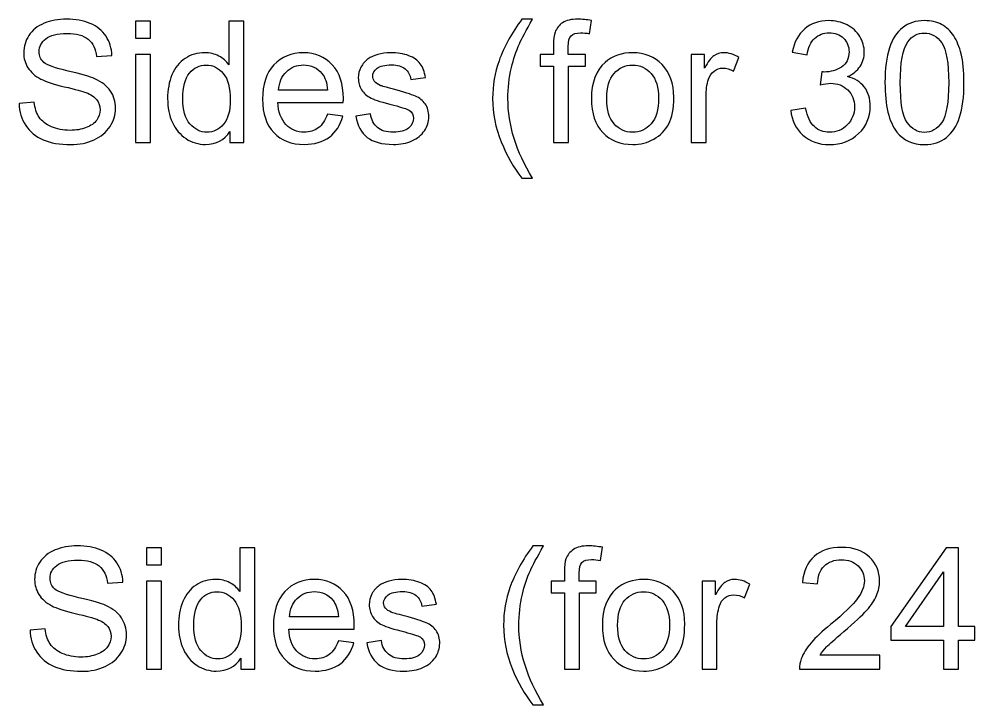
# Model space of a CAD drawing. Header units: millimetres. Extents: x 198 to 2323, y -968 to 148.
# Drawn here: x 1409.7 to 1552.9, y -298.7 to -196 of the extents above; entities that cross this region are included whole.
import ezdxf

# ---------------------------------------------------------------- set-up
doc = ezdxf.new("R2010")
doc.units = ezdxf.units.MM
doc.header["$MEASUREMENT"] = 0
doc.layers.add('Layer 1', color=7, linetype='Continuous')

msp = doc.modelspace()

# ---------------------------------------------------------------- linework, layer by layer
at = {"layer": 'Layer 1', "color": 250}
for points, knots in [([(1409.6986, -208.6676), (1409.6986, -208.6676), (1411.9592, -208.4644), (1411.9592, -208.4644), (1412.065, -209.3788), (1412.3148, -210.1281), (1412.7085, -210.7165), (1413.1022, -211.3007), (1413.7118, -211.7749), (1414.5373, -212.1389), (1415.3628, -212.4988), (1416.2941, -212.6808), (1417.3271, -212.6808), (1418.2457, -212.6808), (1419.0543, -212.5453), (1419.757, -212.2702), (1420.4597, -211.995), (1420.9804, -211.6182), (1421.3233, -211.1399), (1421.6662, -210.6615), (1421.8398, -210.1408), (1421.8398, -209.582), (1421.8398, -209.0147), (1421.6747, -208.5194), (1421.3445, -208.0919), (1421.0143, -207.6685), (1420.4682, -207.3129), (1419.7062, -207.0208), (1419.2194, -206.8346), (1418.1399, -206.5382), (1416.4677, -206.1361), (1414.7955, -205.7339), (1413.6271, -205.3571), (1412.9583, -205.0015), (1412.0904, -204.5443), (1411.447, -203.9771), (1411.0236, -203.304), (1410.5961, -202.6309), (1410.3844, -201.8731), (1410.3844, -201.0391), (1410.3844, -200.1163), (1410.6469, -199.2569), (1411.1676, -198.461), (1411.6883, -197.6609), (1412.446, -197.0556), (1413.4493, -196.6407), (1414.4484, -196.2258), (1415.5618, -196.0184), (1416.7852, -196.0184), (1418.1314, -196.0184), (1419.321, -196.2343), (1420.3497, -196.6703), (1421.3784, -197.1021), (1422.17, -197.7414), (1422.7246, -198.588), (1423.2791, -199.4305), (1423.5755, -200.3872), (1423.6178, -201.454), (1423.6178, -201.454), (1421.3064, -201.6318), (1421.3064, -201.6318), (1421.1836, -200.4846), (1420.7645, -199.6167), (1420.0491, -199.0325), (1419.3337, -198.4441), (1418.2753, -198.152), (1416.8783, -198.152), (1415.4221, -198.152), (1414.3595, -198.4187), (1413.6949, -198.9521), (1413.0302, -199.4855), (1412.6958, -200.129), (1412.6958, -200.8825), (1412.6958, -201.5344), (1412.9329, -202.0721), (1413.4028, -202.4954), (1413.8684, -202.9145), (1415.0749, -203.3505), (1417.0307, -203.7908), (1418.9865, -204.2353), (1420.3285, -204.6205), (1421.0566, -204.9507), (1422.1107, -205.4376), (1422.8939, -206.0514), (1423.3977, -206.8007), (1423.9014, -207.5458), (1424.1512, -208.4051), (1424.1512, -209.3788), (1424.1512, -210.3482), (1423.876, -211.2542), (1423.3215, -212.1093), (1422.7669, -212.9644), (1421.9753, -213.6291), (1420.9381, -214.1032), (1419.9009, -214.5773), (1418.7368, -214.8144), (1417.4371, -214.8144), (1415.7946, -214.8144), (1414.4188, -214.5731), (1413.3096, -214.0947), (1412.1963, -213.6164), (1411.3284, -212.8967), (1410.6977, -211.9315), (1410.0627, -210.9705), (1409.7325, -209.8826), (1409.6986, -208.6676)], [0, 0, 0, 0, 0.02857143, 0.02857143, 0.02857143, 0.05714286, 0.05714286, 0.05714286, 0.08571429, 0.08571429, 0.08571429, 0.11428571, 0.11428571, 0.11428571, 0.14285714, 0.14285714, 0.14285714, 0.17142857, 0.17142857, 0.17142857, 0.2, 0.2, 0.2, 0.22857143, 0.22857143, 0.22857143, 0.25714286, 0.25714286, 0.25714286, 0.28571429, 0.28571429, 0.28571429, 0.31428571, 0.31428571, 0.31428571, 0.34285714, 0.34285714, 0.34285714, 0.37142857, 0.37142857, 0.37142857, 0.4, 0.4, 0.4, 0.42857143, 0.42857143, 0.42857143, 0.45714286, 0.45714286, 0.45714286, 0.48571429, 0.48571429, 0.48571429, 0.51428571, 0.51428571, 0.51428571, 0.54285714, 0.54285714, 0.54285714, 0.57142857, 0.57142857, 0.57142857, 0.6, 0.6, 0.6, 0.62857143, 0.62857143, 0.62857143, 0.65714286, 0.65714286, 0.65714286, 0.68571429, 0.68571429, 0.68571429, 0.71428571, 0.71428571, 0.71428571, 0.74285714, 0.74285714, 0.74285714, 0.77142857, 0.77142857, 0.77142857, 0.8, 0.8, 0.8, 0.82857143, 0.82857143, 0.82857143, 0.85714286, 0.85714286, 0.85714286, 0.88571429, 0.88571429, 0.88571429, 0.91428571, 0.91428571, 0.91428571, 0.94285714, 0.94285714, 0.94285714, 0.97142857, 0.97142857, 0.97142857, 1, 1, 1, 1]), ([(1485.0688, -219.8436), (1483.8411, -218.29), (1482.7997, -216.4739), (1481.9488, -214.3911), (1481.0979, -212.3083), (1480.6746, -210.1493), (1480.6746, -207.9183), (1480.6746, -205.9498), (1480.9921, -204.066), (1481.6271, -202.2668), (1482.3722, -200.1755), (1483.5194, -198.0927), (1485.0688, -196.0184), (1485.0688, -196.0184), (1486.669, -196.0184), (1486.669, -196.0184), (1485.6699, -197.7371), (1485.0053, -198.9648), (1484.6836, -199.7014), (1484.1798, -200.8402), (1483.7819, -202.0297), (1483.494, -203.2701), (1483.1384, -204.8153), (1482.9606, -206.3689), (1482.9606, -207.931), (1482.9606, -211.9061), (1484.1967, -215.877), (1486.669, -219.8436), (1486.669, -219.8436), (1485.0688, -219.8436), (1485.0688, -219.8436)], [0, 0, 0, 0, 0.1, 0.1, 0.1, 0.2, 0.2, 0.2, 0.3, 0.3, 0.3, 0.4, 0.4, 0.4, 0.5, 0.5, 0.5, 0.6, 0.6, 0.6, 0.7, 0.7, 0.7, 0.8, 0.8, 0.8, 0.9, 0.9, 0.9, 1, 1, 1, 1]), ([(1489.7932, -214.5096), (1489.7932, -214.5096), (1489.7932, -203.0542), (1489.7932, -203.0542), (1489.7932, -203.0542), (1487.812, -203.0542), (1487.812, -203.0542), (1487.812, -203.0542), (1487.812, -201.327), (1487.812, -201.327), (1487.812, -201.327), (1489.7932, -201.327), (1489.7932, -201.327), (1489.7932, -201.327), (1489.7932, -199.93), (1489.7932, -199.93), (1489.7932, -199.0452), (1489.8694, -198.3891), (1490.026, -197.9615), (1490.2419, -197.3858), (1490.6145, -196.9159), (1491.1563, -196.556), (1491.694, -196.1962), (1492.4517, -196.0184), (1493.4254, -196.0184), (1494.0562, -196.0184), (1494.7504, -196.0946), (1495.5124, -196.2428), (1495.5124, -196.2428), (1495.178, -198.1986), (1495.178, -198.1986), (1494.7123, -198.1181), (1494.2763, -198.0758), (1493.8614, -198.0758), (1493.1841, -198.0758), (1492.7057, -198.2197), (1492.4221, -198.5076), (1492.1427, -198.7955), (1492.003, -199.3331), (1492.003, -200.1205), (1492.003, -200.1205), (1492.003, -201.327), (1492.003, -201.327), (1492.003, -201.327), (1494.5684, -201.327), (1494.5684, -201.327), (1494.5684, -201.327), (1494.5684, -203.0542), (1494.5684, -203.0542), (1494.5684, -203.0542), (1492.0284, -203.0542), (1492.0284, -203.0542), (1492.0284, -203.0542), (1492.0284, -214.5096), (1492.0284, -214.5096), (1492.0284, -214.5096), (1489.7932, -214.5096), (1489.7932, -214.5096)], [0, 0, 0, 0, 0.05263158, 0.05263158, 0.05263158, 0.10526316, 0.10526316, 0.10526316, 0.15789474, 0.15789474, 0.15789474, 0.21052632, 0.21052632, 0.21052632, 0.26315789, 0.26315789, 0.26315789, 0.31578947, 0.31578947, 0.31578947, 0.36842105, 0.36842105, 0.36842105, 0.42105263, 0.42105263, 0.42105263, 0.47368421, 0.47368421, 0.47368421, 0.52631579, 0.52631579, 0.52631579, 0.57894737, 0.57894737, 0.57894737, 0.63157895, 0.63157895, 0.63157895, 0.68421053, 0.68421053, 0.68421053, 0.73684211, 0.73684211, 0.73684211, 0.78947368, 0.78947368, 0.78947368, 0.84210526, 0.84210526, 0.84210526, 0.89473684, 0.89473684, 0.89473684, 0.94736842, 0.94736842, 0.94736842, 1, 1, 1, 1]), ([(1525.349, -209.6836), (1525.349, -209.6836), (1527.5842, -209.3788), (1527.5842, -209.3788), (1527.8424, -210.6488), (1528.2742, -211.5632), (1528.8881, -212.122), (1529.5019, -212.6808), (1530.2554, -212.9602), (1531.1487, -212.9602), (1532.207, -212.9602), (1533.1002, -212.5961), (1533.8199, -211.868), (1534.5396, -211.1399), (1534.8994, -210.2382), (1534.8994, -209.1629), (1534.8994, -208.1384), (1534.565, -207.2918), (1533.8919, -206.6229), (1533.223, -205.9583), (1532.3721, -205.6238), (1531.3349, -205.6238), (1530.9116, -205.6238), (1530.3867, -205.7085), (1529.7559, -205.8736), (1529.7559, -205.8736), (1530.0057, -203.9178), (1530.0057, -203.9178), (1530.1538, -203.9347), (1530.2766, -203.9432), (1530.3655, -203.9432), (1531.3222, -203.9432), (1532.1774, -203.6934), (1532.9436, -203.1981), (1533.7056, -202.7028), (1534.0866, -201.9408), (1534.0866, -200.9121), (1534.0866, -200.0951), (1533.8072, -199.4178), (1533.2526, -198.8801), (1532.6981, -198.3425), (1531.9826, -198.0758), (1531.1063, -198.0758), (1530.2343, -198.0758), (1529.5104, -198.351), (1528.9304, -198.9013), (1528.3504, -199.4516), (1527.9779, -200.2771), (1527.8128, -201.3778), (1527.8128, -201.3778), (1525.5776, -200.9714), (1525.5776, -200.9714), (1525.8528, -199.4728), (1526.4708, -198.3086), (1527.4403, -197.4831), (1528.4055, -196.6576), (1529.612, -196.247), (1531.0513, -196.247), (1532.0419, -196.247), (1532.9563, -196.4587), (1533.7903, -196.8862), (1534.6285, -197.3096), (1535.2677, -197.8895), (1535.708, -198.6219), (1536.1525, -199.3585), (1536.3726, -200.1374), (1536.3726, -200.9629), (1536.3726, -201.7461), (1536.1609, -202.4573), (1535.7418, -203.1008), (1535.3185, -203.7442), (1534.692, -204.2565), (1533.8665, -204.6375), (1534.9417, -204.883), (1535.7757, -205.3995), (1536.3726, -206.1826), (1536.9653, -206.9616), (1537.2616, -207.9437), (1537.2616, -209.1163), (1537.2616, -210.7038), (1536.6816, -212.0543), (1535.5259, -213.1592), (1534.366, -214.2641), (1532.9013, -214.8144), (1531.1317, -214.8144), (1529.5358, -214.8144), (1528.2107, -214.336), (1527.1566, -213.3835), (1526.0983, -212.431), (1525.4972, -211.1991), (1525.349, -209.6836)], [0, 0, 0, 0, 0.03333333, 0.03333333, 0.03333333, 0.06666667, 0.06666667, 0.06666667, 0.1, 0.1, 0.1, 0.13333333, 0.13333333, 0.13333333, 0.16666667, 0.16666667, 0.16666667, 0.2, 0.2, 0.2, 0.23333333, 0.23333333, 0.23333333, 0.26666667, 0.26666667, 0.26666667, 0.3, 0.3, 0.3, 0.33333333, 0.33333333, 0.33333333, 0.36666667, 0.36666667, 0.36666667, 0.4, 0.4, 0.4, 0.43333333, 0.43333333, 0.43333333, 0.46666667, 0.46666667, 0.46666667, 0.5, 0.5, 0.5, 0.53333333, 0.53333333, 0.53333333, 0.56666667, 0.56666667, 0.56666667, 0.6, 0.6, 0.6, 0.63333333, 0.63333333, 0.63333333, 0.66666667, 0.66666667, 0.66666667, 0.7, 0.7, 0.7, 0.73333333, 0.73333333, 0.73333333, 0.76666667, 0.76666667, 0.76666667, 0.8, 0.8, 0.8, 0.83333333, 0.83333333, 0.83333333, 0.86666667, 0.86666667, 0.86666667, 0.9, 0.9, 0.9, 0.93333333, 0.93333333, 0.93333333, 0.96666667, 0.96666667, 0.96666667, 1, 1, 1, 1]), ([(1539.4756, -205.5349), (1539.4756, -203.3886), (1539.6957, -201.653), (1540.136, -200.3406), (1540.5805, -199.0241), (1541.2367, -198.0123), (1542.1087, -197.3053), (1542.9766, -196.5984), (1544.073, -196.247), (1545.3938, -196.247), (1546.3675, -196.247), (1547.2226, -196.4417), (1547.9634, -196.8354), (1548.7, -197.2291), (1549.3096, -197.7964), (1549.7838, -198.5372), (1550.2579, -199.2738), (1550.6304, -200.1755), (1550.9014, -201.2381), (1551.1765, -202.3007), (1551.312, -203.7358), (1551.312, -205.5349), (1551.312, -207.6685), (1551.0919, -209.3957), (1550.6558, -210.7081), (1550.2198, -212.0246), (1549.5636, -213.0364), (1548.6916, -213.7476), (1547.8237, -214.4588), (1546.7231, -214.8144), (1545.3938, -214.8144), (1543.6454, -214.8144), (1542.2696, -214.1921), (1541.2705, -212.9433), (1540.0725, -211.4193), (1539.4756, -208.9512), (1539.4756, -205.5349)], [0, 0, 0, 0, 0.08333333, 0.08333333, 0.08333333, 0.16666667, 0.16666667, 0.16666667, 0.25, 0.25, 0.25, 0.33333333, 0.33333333, 0.33333333, 0.41666667, 0.41666667, 0.41666667, 0.5, 0.5, 0.5, 0.58333333, 0.58333333, 0.58333333, 0.66666667, 0.66666667, 0.66666667, 0.75, 0.75, 0.75, 0.83333333, 0.83333333, 0.83333333, 0.91666667, 0.91666667, 0.91666667, 1, 1, 1, 1]), ([(1427.1484, -198.8632), (1427.1484, -198.8632), (1427.1484, -196.3232), (1427.1484, -196.3232), (1427.1484, -196.3232), (1429.3836, -196.3232), (1429.3836, -196.3232), (1429.3836, -196.3232), (1429.3836, -198.8632), (1429.3836, -198.8632), (1429.3836, -198.8632), (1427.1484, -198.8632), (1427.1484, -198.8632)], [0, 0, 0, 0, 0.25, 0.25, 0.25, 0.5, 0.5, 0.5, 0.75, 0.75, 0.75, 1, 1, 1, 1]), ([(1441.3004, -214.5096), (1441.3004, -214.5096), (1441.3004, -212.8374), (1441.3004, -212.8374), (1440.4664, -214.1371), (1439.2388, -214.789), (1437.6174, -214.789), (1436.5675, -214.789), (1435.6023, -214.5011), (1434.726, -213.9212), (1433.8455, -213.3454), (1433.1639, -212.5369), (1432.6771, -211.5039), (1432.1945, -210.4668), (1431.9532, -209.2772), (1431.9532, -207.931), (1431.9532, -206.6187), (1432.1733, -205.4291), (1432.6094, -204.3581), (1433.0496, -203.2913), (1433.7058, -202.47), (1434.5821, -201.9027), (1435.4542, -201.3312), (1436.4363, -201.0476), (1437.5158, -201.0476), (1438.3117, -201.0476), (1439.0186, -201.2169), (1439.6367, -201.5514), (1440.2548, -201.8858), (1440.7585, -202.3261), (1441.148, -202.8637), (1441.148, -202.8637), (1441.148, -196.3232), (1441.148, -196.3232), (1441.148, -196.3232), (1443.3832, -196.3232), (1443.3832, -196.3232), (1443.3832, -196.3232), (1443.3832, -214.5096), (1443.3832, -214.5096), (1443.3832, -214.5096), (1441.3004, -214.5096), (1441.3004, -214.5096)], [0, 0, 0, 0, 0.07142857, 0.07142857, 0.07142857, 0.14285714, 0.14285714, 0.14285714, 0.21428571, 0.21428571, 0.21428571, 0.28571429, 0.28571429, 0.28571429, 0.35714286, 0.35714286, 0.35714286, 0.42857143, 0.42857143, 0.42857143, 0.5, 0.5, 0.5, 0.57142857, 0.57142857, 0.57142857, 0.64285714, 0.64285714, 0.64285714, 0.71428571, 0.71428571, 0.71428571, 0.78571429, 0.78571429, 0.78571429, 0.85714286, 0.85714286, 0.85714286, 0.92857143, 0.92857143, 0.92857143, 1, 1, 1, 1]), ([(1541.7616, -205.5434), (1541.7616, -208.5364), (1542.1087, -210.526), (1542.8072, -211.5082), (1543.5057, -212.4945), (1544.3693, -212.9856), (1545.3938, -212.9856), (1546.4183, -212.9856), (1547.2819, -212.4903), (1547.9804, -211.5039), (1548.6789, -210.5133), (1549.026, -208.5279), (1549.026, -205.5434), (1549.026, -202.5504), (1548.6789, -200.5608), (1547.9804, -199.5786), (1547.2861, -198.5923), (1546.414, -198.1012), (1545.3684, -198.1012), (1544.3439, -198.1012), (1543.5227, -198.5372), (1542.9088, -199.4051), (1542.1426, -200.51), (1541.7616, -202.5589), (1541.7616, -205.5434)], [0, 0, 0, 0, 0.125, 0.125, 0.125, 0.25, 0.25, 0.25, 0.375, 0.375, 0.375, 0.5, 0.5, 0.5, 0.625, 0.625, 0.625, 0.75, 0.75, 0.75, 0.875, 0.875, 0.875, 1, 1, 1, 1]), ([(1427.1484, -214.5096), (1427.1484, -214.5096), (1427.1484, -201.327), (1427.1484, -201.327), (1427.1484, -201.327), (1429.3836, -201.327), (1429.3836, -201.327), (1429.3836, -201.327), (1429.3836, -214.5096), (1429.3836, -214.5096), (1429.3836, -214.5096), (1427.1484, -214.5096), (1427.1484, -214.5096)], [0, 0, 0, 0, 0.25, 0.25, 0.25, 0.5, 0.5, 0.5, 0.75, 0.75, 0.75, 1, 1, 1, 1]), ([(1455.9096, -210.2424), (1455.9096, -210.2424), (1458.221, -210.5472), (1458.221, -210.5472), (1457.8612, -211.8892), (1457.1881, -212.9348), (1456.2059, -213.6756), (1455.2238, -214.4165), (1453.9707, -214.789), (1452.4425, -214.789), (1450.5206, -214.789), (1448.9966, -214.1963), (1447.8705, -213.011), (1446.7444, -211.8299), (1446.1814, -210.1662), (1446.1814, -208.0284), (1446.1814, -205.8186), (1446.7487, -204.0998), (1447.8874, -202.8806), (1449.0262, -201.6572), (1450.5036, -201.0476), (1452.3197, -201.0476), (1454.0766, -201.0476), (1455.5117, -201.6445), (1456.625, -202.8425), (1457.7384, -204.0406), (1458.2972, -205.7254), (1458.2972, -207.8971), (1458.2972, -208.0284), (1458.293, -208.2273), (1458.2845, -208.4898), (1458.2845, -208.4898), (1448.4674, -208.4898), (1448.4674, -208.4898), (1448.5521, -209.9334), (1448.9585, -211.0425), (1449.6951, -211.8087), (1450.4274, -212.575), (1451.3461, -212.9602), (1452.4425, -212.9602), (1453.2595, -212.9602), (1453.958, -212.7443), (1454.5338, -212.3125), (1455.1137, -211.8807), (1455.5709, -211.1907), (1455.9096, -210.2424)], [0, 0, 0, 0, 0.06666667, 0.06666667, 0.06666667, 0.13333333, 0.13333333, 0.13333333, 0.2, 0.2, 0.2, 0.26666667, 0.26666667, 0.26666667, 0.33333333, 0.33333333, 0.33333333, 0.4, 0.4, 0.4, 0.46666667, 0.46666667, 0.46666667, 0.53333333, 0.53333333, 0.53333333, 0.6, 0.6, 0.6, 0.66666667, 0.66666667, 0.66666667, 0.73333333, 0.73333333, 0.73333333, 0.8, 0.8, 0.8, 0.86666667, 0.86666667, 0.86666667, 0.93333333, 0.93333333, 0.93333333, 1, 1, 1, 1]), ([(1460.1556, -210.5726), (1460.1556, -210.5726), (1462.3654, -210.217), (1462.3654, -210.217), (1462.4882, -211.1018), (1462.8353, -211.7791), (1463.4026, -212.2532), (1463.9698, -212.7231), (1464.7657, -212.9602), (1465.7817, -212.9602), (1466.8104, -212.9602), (1467.5724, -212.7528), (1468.0719, -212.3337), (1468.5672, -211.9188), (1468.817, -211.4277), (1468.817, -210.8647), (1468.817, -210.3609), (1468.5926, -209.963), (1468.1481, -209.6751), (1467.8349, -209.4762), (1467.0729, -209.2264), (1465.8621, -208.9174), (1464.2281, -208.5067), (1463.0978, -208.1511), (1462.4628, -207.8506), (1461.832, -207.5458), (1461.3536, -207.1309), (1461.0277, -206.5975), (1460.7017, -206.0683), (1460.5366, -205.4799), (1460.5366, -204.8364), (1460.5366, -204.248), (1460.6721, -203.7061), (1460.9388, -203.2066), (1461.2097, -202.7071), (1461.5738, -202.2922), (1462.0352, -201.962), (1462.3823, -201.708), (1462.8565, -201.4921), (1463.4534, -201.3143), (1464.0545, -201.1365), (1464.6937, -201.0476), (1465.3795, -201.0476), (1466.4125, -201.0476), (1467.3184, -201.1958), (1468.0973, -201.4963), (1468.8805, -201.7927), (1469.4562, -202.1991), (1469.8288, -202.7071), (1470.1971, -203.2193), (1470.4553, -203.9009), (1470.595, -204.756), (1470.595, -204.756), (1468.4106, -205.0608), (1468.4106, -205.0608), (1468.3132, -204.375), (1468.0254, -203.8374), (1467.5512, -203.4521), (1467.0771, -203.0669), (1466.4082, -202.8764), (1465.5404, -202.8764), (1464.5202, -202.8764), (1463.7878, -203.0457), (1463.3518, -203.3844), (1462.9157, -203.7231), (1462.6956, -204.121), (1462.6956, -204.574), (1462.6956, -204.8618), (1462.7845, -205.1243), (1462.9665, -205.3571), (1463.1486, -205.5942), (1463.4322, -205.7932), (1463.8217, -205.9498), (1464.046, -206.0345), (1464.698, -206.225), (1465.7902, -206.5213), (1467.365, -206.9404), (1468.4656, -207.2875), (1469.0922, -207.5542), (1469.7187, -207.8209), (1470.2098, -208.2146), (1470.5654, -208.7226), (1470.9252, -209.2349), (1471.103, -209.8699), (1471.103, -210.6319), (1471.103, -211.3727), (1470.8871, -212.0712), (1470.4511, -212.7274), (1470.015, -213.3835), (1469.3885, -213.8915), (1468.5715, -214.2514), (1467.7502, -214.6112), (1466.8231, -214.789), (1465.7902, -214.789), (1464.0799, -214.789), (1462.7718, -214.4334), (1461.8743, -213.7264), (1460.9769, -213.0152), (1460.4054, -211.9654), (1460.1556, -210.5726)], [0, 0, 0, 0, 0.03030303, 0.03030303, 0.03030303, 0.06060606, 0.06060606, 0.06060606, 0.09090909, 0.09090909, 0.09090909, 0.12121212, 0.12121212, 0.12121212, 0.15151515, 0.15151515, 0.15151515, 0.18181818, 0.18181818, 0.18181818, 0.21212121, 0.21212121, 0.21212121, 0.24242424, 0.24242424, 0.24242424, 0.27272727, 0.27272727, 0.27272727, 0.3030303, 0.3030303, 0.3030303, 0.33333333, 0.33333333, 0.33333333, 0.36363636, 0.36363636, 0.36363636, 0.39393939, 0.39393939, 0.39393939, 0.42424242, 0.42424242, 0.42424242, 0.45454545, 0.45454545, 0.45454545, 0.48484848, 0.48484848, 0.48484848, 0.51515152, 0.51515152, 0.51515152, 0.54545455, 0.54545455, 0.54545455, 0.57575758, 0.57575758, 0.57575758, 0.60606061, 0.60606061, 0.60606061, 0.63636364, 0.63636364, 0.63636364, 0.66666667, 0.66666667, 0.66666667, 0.6969697, 0.6969697, 0.6969697, 0.72727273, 0.72727273, 0.72727273, 0.75757576, 0.75757576, 0.75757576, 0.78787879, 0.78787879, 0.78787879, 0.81818182, 0.81818182, 0.81818182, 0.84848485, 0.84848485, 0.84848485, 0.87878788, 0.87878788, 0.87878788, 0.90909091, 0.90909091, 0.90909091, 0.93939394, 0.93939394, 0.93939394, 0.96969697, 0.96969697, 0.96969697, 1, 1, 1, 1]), ([(1495.4786, -207.9183), (1495.4786, -205.4841), (1496.1559, -203.6807), (1497.5148, -202.5081), (1498.6451, -201.5344), (1500.0294, -201.0476), (1501.6593, -201.0476), (1503.4669, -201.0476), (1504.9486, -201.6403), (1506.1, -202.8256), (1507.2473, -204.0067), (1507.823, -205.645), (1507.823, -207.732), (1507.823, -209.4254), (1507.569, -210.7546), (1507.061, -211.7241), (1506.553, -212.6935), (1505.8122, -213.447), (1504.8385, -213.9847), (1503.8691, -214.5223), (1502.8065, -214.789), (1501.6593, -214.789), (1499.8135, -214.789), (1498.3234, -214.2006), (1497.1846, -213.0195), (1496.0459, -211.8384), (1495.4786, -210.1366), (1495.4786, -207.9183)], [0, 0, 0, 0, 0.11111111, 0.11111111, 0.11111111, 0.22222222, 0.22222222, 0.22222222, 0.33333333, 0.33333333, 0.33333333, 0.44444444, 0.44444444, 0.44444444, 0.55555556, 0.55555556, 0.55555556, 0.66666667, 0.66666667, 0.66666667, 0.77777778, 0.77777778, 0.77777778, 0.88888889, 0.88888889, 0.88888889, 1, 1, 1, 1]), ([(1510.418, -214.5096), (1510.418, -214.5096), (1510.418, -201.327), (1510.418, -201.327), (1510.418, -201.327), (1512.4246, -201.327), (1512.4246, -201.327), (1512.4246, -201.327), (1512.4246, -203.3463), (1512.4246, -203.3463), (1512.9368, -202.4107), (1513.411, -201.7927), (1513.847, -201.4963), (1514.283, -201.1958), (1514.7614, -201.0476), (1515.2821, -201.0476), (1516.0356, -201.0476), (1516.8019, -201.2847), (1517.5808, -201.7546), (1517.5808, -201.7546), (1516.7849, -203.8162), (1516.7849, -203.8162), (1516.2431, -203.5114), (1515.7012, -203.359), (1515.1593, -203.359), (1514.6725, -203.359), (1514.2365, -203.5072), (1513.8512, -203.7993), (1513.466, -204.0914), (1513.1908, -204.4978), (1513.0257, -205.0185), (1512.776, -205.8101), (1512.6532, -206.6779), (1512.6532, -207.622), (1512.6532, -207.622), (1512.6532, -214.5096), (1512.6532, -214.5096), (1512.6532, -214.5096), (1510.418, -214.5096), (1510.418, -214.5096)], [0, 0, 0, 0, 0.07692308, 0.07692308, 0.07692308, 0.15384615, 0.15384615, 0.15384615, 0.23076923, 0.23076923, 0.23076923, 0.30769231, 0.30769231, 0.30769231, 0.38461538, 0.38461538, 0.38461538, 0.46153846, 0.46153846, 0.46153846, 0.53846154, 0.53846154, 0.53846154, 0.61538462, 0.61538462, 0.61538462, 0.69230769, 0.69230769, 0.69230769, 0.76923077, 0.76923077, 0.76923077, 0.84615385, 0.84615385, 0.84615385, 0.92307692, 0.92307692, 0.92307692, 1, 1, 1, 1]), ([(1434.2392, -207.9352), (1434.2392, -209.6201), (1434.5948, -210.8774), (1435.3102, -211.7114), (1436.0214, -212.5453), (1436.8639, -212.9602), (1437.8333, -212.9602), (1438.8112, -212.9602), (1439.6409, -212.5623), (1440.3267, -211.7664), (1441.0083, -210.9705), (1441.3512, -209.7556), (1441.3512, -208.1215), (1441.3512, -206.3266), (1441.0041, -205.0058), (1440.3056, -204.1633), (1439.6113, -203.3209), (1438.7519, -202.9018), (1437.7317, -202.9018), (1436.7369, -202.9018), (1435.9071, -203.304), (1435.2383, -204.1125), (1434.5736, -204.9211), (1434.2392, -206.1953), (1434.2392, -207.9352)], [0, 0, 0, 0, 0.125, 0.125, 0.125, 0.25, 0.25, 0.25, 0.375, 0.375, 0.375, 0.5, 0.5, 0.5, 0.625, 0.625, 0.625, 0.75, 0.75, 0.75, 0.875, 0.875, 0.875, 1, 1, 1, 1]), ([(1448.5944, -206.661), (1448.5944, -206.661), (1455.935, -206.661), (1455.935, -206.661), (1455.8376, -205.5519), (1455.554, -204.7221), (1455.0926, -204.1676), (1454.3856, -203.3082), (1453.4627, -202.8764), (1452.3324, -202.8764), (1451.308, -202.8764), (1450.4486, -203.2193), (1449.7501, -203.9051), (1449.0558, -204.5909), (1448.6706, -205.5095), (1448.5944, -206.661)], [0, 0, 0, 0, 0.2, 0.2, 0.2, 0.4, 0.4, 0.4, 0.6, 0.6, 0.6, 0.8, 0.8, 0.8, 1, 1, 1, 1]), ([(1497.7646, -207.9225), (1497.7646, -209.6074), (1498.1329, -210.8689), (1498.8695, -211.7029), (1499.6103, -212.5411), (1500.5374, -212.9602), (1501.6593, -212.9602), (1502.7684, -212.9602), (1503.6913, -212.5411), (1504.4321, -211.6987), (1505.1687, -210.8562), (1505.537, -209.5735), (1505.537, -207.8506), (1505.537, -206.225), (1505.1645, -204.9931), (1504.4236, -204.1591), (1503.6828, -203.3209), (1502.7599, -202.9018), (1501.6593, -202.9018), (1500.5374, -202.9018), (1499.6103, -203.3167), (1498.8695, -204.1506), (1498.1329, -204.9846), (1497.7646, -206.2419), (1497.7646, -207.9225)], [0, 0, 0, 0, 0.125, 0.125, 0.125, 0.25, 0.25, 0.25, 0.375, 0.375, 0.375, 0.5, 0.5, 0.5, 0.625, 0.625, 0.625, 0.75, 0.75, 0.75, 0.875, 0.875, 0.875, 1, 1, 1, 1]), ([(1411.3365, -287.565), (1411.3365, -287.565), (1413.5971, -287.3618), (1413.5971, -287.3618), (1413.7029, -288.2762), (1413.9527, -289.0255), (1414.3464, -289.6139), (1414.7401, -290.1981), (1415.3497, -290.6723), (1416.1752, -291.0363), (1417.0007, -291.3962), (1417.932, -291.5782), (1418.965, -291.5782), (1419.8836, -291.5782), (1420.6922, -291.4427), (1421.3949, -291.1676), (1422.0976, -290.8924), (1422.6183, -290.5156), (1422.9612, -290.0373), (1423.3041, -289.5589), (1423.4777, -289.0382), (1423.4777, -288.4794), (1423.4777, -287.9121), (1423.3126, -287.4168), (1422.9824, -286.9893), (1422.6522, -286.5659), (1422.1061, -286.2103), (1421.3441, -285.9182), (1420.8573, -285.732), (1419.7778, -285.4356), (1418.1056, -285.0335), (1416.4334, -284.6313), (1415.265, -284.2545), (1414.5962, -283.8989), (1413.7283, -283.4417), (1413.0849, -282.8745), (1412.6615, -282.2014), (1412.234, -281.5283), (1412.0223, -280.7705), (1412.0223, -279.9365), (1412.0223, -279.0137), (1412.2848, -278.1543), (1412.8055, -277.3584), (1413.3262, -276.5583), (1414.0839, -275.953), (1415.0872, -275.5381), (1416.0863, -275.1232), (1417.1997, -274.9158), (1418.4231, -274.9158), (1419.7693, -274.9158), (1420.9589, -275.1317), (1421.9876, -275.5677), (1423.0163, -275.9995), (1423.8079, -276.6388), (1424.3625, -277.4854), (1424.917, -278.3279), (1425.2134, -279.2846), (1425.2557, -280.3514), (1425.2557, -280.3514), (1422.9443, -280.5292), (1422.9443, -280.5292), (1422.8215, -279.382), (1422.4024, -278.5141), (1421.687, -277.9299), (1420.9716, -277.3415), (1419.9132, -277.0494), (1418.5162, -277.0494), (1417.06, -277.0494), (1415.9974, -277.3161), (1415.3328, -277.8495), (1414.6681, -278.3829), (1414.3337, -279.0264), (1414.3337, -279.7799), (1414.3337, -280.4318), (1414.5708, -280.9695), (1415.0407, -281.3928), (1415.5063, -281.8119), (1416.7128, -282.2479), (1418.6686, -282.6882), (1420.6244, -283.1327), (1421.9664, -283.5179), (1422.6945, -283.8481), (1423.7486, -284.335), (1424.5318, -284.9488), (1425.0356, -285.6981), (1425.5393, -286.4432), (1425.7891, -287.3025), (1425.7891, -288.2762), (1425.7891, -289.2456), (1425.5139, -290.1516), (1424.9594, -291.0067), (1424.4048, -291.8618), (1423.6132, -292.5265), (1422.576, -293.0006), (1421.5388, -293.4747), (1420.3747, -293.7118), (1419.075, -293.7118), (1417.4325, -293.7118), (1416.0567, -293.4705), (1414.9475, -292.9921), (1413.8342, -292.5138), (1412.9663, -291.7941), (1412.3356, -290.8289), (1411.7006, -289.8679), (1411.3704, -288.78), (1411.3365, -287.565)], [0, 0, 0, 0, 0.02857143, 0.02857143, 0.02857143, 0.05714286, 0.05714286, 0.05714286, 0.08571429, 0.08571429, 0.08571429, 0.11428571, 0.11428571, 0.11428571, 0.14285714, 0.14285714, 0.14285714, 0.17142857, 0.17142857, 0.17142857, 0.2, 0.2, 0.2, 0.22857143, 0.22857143, 0.22857143, 0.25714286, 0.25714286, 0.25714286, 0.28571429, 0.28571429, 0.28571429, 0.31428571, 0.31428571, 0.31428571, 0.34285714, 0.34285714, 0.34285714, 0.37142857, 0.37142857, 0.37142857, 0.4, 0.4, 0.4, 0.42857143, 0.42857143, 0.42857143, 0.45714286, 0.45714286, 0.45714286, 0.48571429, 0.48571429, 0.48571429, 0.51428571, 0.51428571, 0.51428571, 0.54285714, 0.54285714, 0.54285714, 0.57142857, 0.57142857, 0.57142857, 0.6, 0.6, 0.6, 0.62857143, 0.62857143, 0.62857143, 0.65714286, 0.65714286, 0.65714286, 0.68571429, 0.68571429, 0.68571429, 0.71428571, 0.71428571, 0.71428571, 0.74285714, 0.74285714, 0.74285714, 0.77142857, 0.77142857, 0.77142857, 0.8, 0.8, 0.8, 0.82857143, 0.82857143, 0.82857143, 0.85714286, 0.85714286, 0.85714286, 0.88571429, 0.88571429, 0.88571429, 0.91428571, 0.91428571, 0.91428571, 0.94285714, 0.94285714, 0.94285714, 0.97142857, 0.97142857, 0.97142857, 1, 1, 1, 1]), ([(1486.7067, -298.741), (1485.479, -297.1874), (1484.4376, -295.3713), (1483.5867, -293.2885), (1482.7358, -291.2057), (1482.3125, -289.0467), (1482.3125, -286.8157), (1482.3125, -284.8472), (1482.63, -282.9634), (1483.265, -281.1642), (1484.0101, -279.0729), (1485.1573, -276.9901), (1486.7067, -274.9158), (1486.7067, -274.9158), (1488.3069, -274.9158), (1488.3069, -274.9158), (1487.3078, -276.6345), (1486.6432, -277.8622), (1486.3215, -278.5988), (1485.8177, -279.7376), (1485.4198, -280.9271), (1485.1319, -282.1675), (1484.7763, -283.7127), (1484.5985, -285.2663), (1484.5985, -286.8284), (1484.5985, -290.8035), (1485.8346, -294.7744), (1488.3069, -298.741), (1488.3069, -298.741), (1486.7067, -298.741), (1486.7067, -298.741)], [0, 0, 0, 0, 0.1, 0.1, 0.1, 0.2, 0.2, 0.2, 0.3, 0.3, 0.3, 0.4, 0.4, 0.4, 0.5, 0.5, 0.5, 0.6, 0.6, 0.6, 0.7, 0.7, 0.7, 0.8, 0.8, 0.8, 0.9, 0.9, 0.9, 1, 1, 1, 1]), ([(1491.4311, -293.407), (1491.4311, -293.407), (1491.4311, -281.9516), (1491.4311, -281.9516), (1491.4311, -281.9516), (1489.4499, -281.9516), (1489.4499, -281.9516), (1489.4499, -281.9516), (1489.4499, -280.2244), (1489.4499, -280.2244), (1489.4499, -280.2244), (1491.4311, -280.2244), (1491.4311, -280.2244), (1491.4311, -280.2244), (1491.4311, -278.8274), (1491.4311, -278.8274), (1491.4311, -277.9426), (1491.5073, -277.2865), (1491.6639, -276.8589), (1491.8798, -276.2832), (1492.2524, -275.8133), (1492.7942, -275.4534), (1493.3319, -275.0936), (1494.0896, -274.9158), (1495.0633, -274.9158), (1495.6941, -274.9158), (1496.3883, -274.992), (1497.1503, -275.1402), (1497.1503, -275.1402), (1496.8159, -277.096), (1496.8159, -277.096), (1496.3502, -277.0155), (1495.9142, -276.9732), (1495.4993, -276.9732), (1494.822, -276.9732), (1494.3436, -277.1171), (1494.06, -277.405), (1493.7806, -277.6929), (1493.6409, -278.2305), (1493.6409, -279.0179), (1493.6409, -279.0179), (1493.6409, -280.2244), (1493.6409, -280.2244), (1493.6409, -280.2244), (1496.2063, -280.2244), (1496.2063, -280.2244), (1496.2063, -280.2244), (1496.2063, -281.9516), (1496.2063, -281.9516), (1496.2063, -281.9516), (1493.6663, -281.9516), (1493.6663, -281.9516), (1493.6663, -281.9516), (1493.6663, -293.407), (1493.6663, -293.407), (1493.6663, -293.407), (1491.4311, -293.407), (1491.4311, -293.407)], [0, 0, 0, 0, 0.05263158, 0.05263158, 0.05263158, 0.10526316, 0.10526316, 0.10526316, 0.15789474, 0.15789474, 0.15789474, 0.21052632, 0.21052632, 0.21052632, 0.26315789, 0.26315789, 0.26315789, 0.31578947, 0.31578947, 0.31578947, 0.36842105, 0.36842105, 0.36842105, 0.42105263, 0.42105263, 0.42105263, 0.47368421, 0.47368421, 0.47368421, 0.52631579, 0.52631579, 0.52631579, 0.57894737, 0.57894737, 0.57894737, 0.63157895, 0.63157895, 0.63157895, 0.68421053, 0.68421053, 0.68421053, 0.73684211, 0.73684211, 0.73684211, 0.78947368, 0.78947368, 0.78947368, 0.84210526, 0.84210526, 0.84210526, 0.89473684, 0.89473684, 0.89473684, 0.94736842, 0.94736842, 0.94736842, 1, 1, 1, 1]), ([(1428.7863, -277.7606), (1428.7863, -277.7606), (1428.7863, -275.2206), (1428.7863, -275.2206), (1428.7863, -275.2206), (1431.0215, -275.2206), (1431.0215, -275.2206), (1431.0215, -275.2206), (1431.0215, -277.7606), (1431.0215, -277.7606), (1431.0215, -277.7606), (1428.7863, -277.7606), (1428.7863, -277.7606)], [0, 0, 0, 0, 0.25, 0.25, 0.25, 0.5, 0.5, 0.5, 0.75, 0.75, 0.75, 1, 1, 1, 1]), ([(1442.9383, -293.407), (1442.9383, -293.407), (1442.9383, -291.7348), (1442.9383, -291.7348), (1442.1043, -293.0345), (1440.8767, -293.6864), (1439.2553, -293.6864), (1438.2054, -293.6864), (1437.2402, -293.3985), (1436.3639, -292.8186), (1435.4834, -292.2428), (1434.8018, -291.4343), (1434.315, -290.4013), (1433.8324, -289.3642), (1433.5911, -288.1746), (1433.5911, -286.8284), (1433.5911, -285.5161), (1433.8112, -284.3265), (1434.2473, -283.2555), (1434.6875, -282.1887), (1435.3437, -281.3674), (1436.22, -280.8001), (1437.0921, -280.2286), (1438.0742, -279.945), (1439.1537, -279.945), (1439.9496, -279.945), (1440.6565, -280.1143), (1441.2746, -280.4488), (1441.8927, -280.7832), (1442.3964, -281.2235), (1442.7859, -281.7611), (1442.7859, -281.7611), (1442.7859, -275.2206), (1442.7859, -275.2206), (1442.7859, -275.2206), (1445.0211, -275.2206), (1445.0211, -275.2206), (1445.0211, -275.2206), (1445.0211, -293.407), (1445.0211, -293.407), (1445.0211, -293.407), (1442.9383, -293.407), (1442.9383, -293.407)], [0, 0, 0, 0, 0.07142857, 0.07142857, 0.07142857, 0.14285714, 0.14285714, 0.14285714, 0.21428571, 0.21428571, 0.21428571, 0.28571429, 0.28571429, 0.28571429, 0.35714286, 0.35714286, 0.35714286, 0.42857143, 0.42857143, 0.42857143, 0.5, 0.5, 0.5, 0.57142857, 0.57142857, 0.57142857, 0.64285714, 0.64285714, 0.64285714, 0.71428571, 0.71428571, 0.71428571, 0.78571429, 0.78571429, 0.78571429, 0.85714286, 0.85714286, 0.85714286, 0.92857143, 0.92857143, 0.92857143, 1, 1, 1, 1]), ([(1538.6963, -291.2734), (1538.6963, -291.2734), (1538.6963, -293.407), (1538.6963, -293.407), (1538.6963, -293.407), (1526.6567, -293.407), (1526.6567, -293.407), (1526.6398, -292.8694), (1526.7287, -292.3529), (1526.9192, -291.8534), (1527.2282, -291.0363), (1527.7235, -290.2278), (1528.4051, -289.4361), (1529.0866, -288.6445), (1530.0603, -287.7301), (1531.3261, -286.6929), (1533.2946, -285.0716), (1534.6323, -283.7889), (1535.3308, -282.8406), (1536.0335, -281.8923), (1536.3849, -280.9949), (1536.3849, -280.1482), (1536.3849, -279.2634), (1536.0674, -278.5184), (1535.4324, -277.9088), (1534.7974, -277.3034), (1533.9677, -276.9986), (1532.9474, -276.9986), (1531.8679, -276.9986), (1531.0043, -277.3203), (1530.3566, -277.9638), (1529.7089, -278.603), (1529.383, -279.492), (1529.3745, -280.6308), (1529.3745, -280.6308), (1527.0885, -280.4022), (1527.0885, -280.4022), (1527.2451, -278.6919), (1527.8378, -277.3881), (1528.8623, -276.4906), (1529.891, -275.5931), (1531.2668, -275.1444), (1532.9982, -275.1444), (1534.7424, -275.1444), (1536.1267, -275.627), (1537.1427, -276.5964), (1538.1629, -277.5659), (1538.6709, -278.7681), (1538.6709, -280.199), (1538.6709, -280.9271), (1538.5227, -281.6426), (1538.2222, -282.3453), (1537.9258, -283.0523), (1537.4305, -283.7931), (1536.7405, -284.572), (1536.0462, -285.3467), (1534.899, -286.4178), (1533.2988, -287.7724), (1531.9568, -288.8985), (1531.0932, -289.6605), (1530.7122, -290.0627), (1530.3312, -290.4648), (1530.018, -290.867), (1529.7682, -291.2734), (1529.7682, -291.2734), (1538.6963, -291.2734), (1538.6963, -291.2734)], [0, 0, 0, 0, 0.04545455, 0.04545455, 0.04545455, 0.09090909, 0.09090909, 0.09090909, 0.13636364, 0.13636364, 0.13636364, 0.18181818, 0.18181818, 0.18181818, 0.22727273, 0.22727273, 0.22727273, 0.27272727, 0.27272727, 0.27272727, 0.31818182, 0.31818182, 0.31818182, 0.36363636, 0.36363636, 0.36363636, 0.40909091, 0.40909091, 0.40909091, 0.45454545, 0.45454545, 0.45454545, 0.5, 0.5, 0.5, 0.54545455, 0.54545455, 0.54545455, 0.59090909, 0.59090909, 0.59090909, 0.63636364, 0.63636364, 0.63636364, 0.68181818, 0.68181818, 0.68181818, 0.72727273, 0.72727273, 0.72727273, 0.77272727, 0.77272727, 0.77272727, 0.81818182, 0.81818182, 0.81818182, 0.86363636, 0.86363636, 0.86363636, 0.90909091, 0.90909091, 0.90909091, 0.95454545, 0.95454545, 0.95454545, 1, 1, 1, 1]), ([(1548.2509, -293.407), (1548.2509, -293.407), (1548.2509, -289.0636), (1548.2509, -289.0636), (1548.2509, -289.0636), (1540.3515, -289.0636), (1540.3515, -289.0636), (1540.3515, -289.0636), (1540.3515, -287.0062), (1540.3515, -287.0062), (1540.3515, -287.0062), (1548.6573, -275.2206), (1548.6573, -275.2206), (1548.6573, -275.2206), (1550.4861, -275.2206), (1550.4861, -275.2206), (1550.4861, -275.2206), (1550.4861, -287.0062), (1550.4861, -287.0062), (1550.4861, -287.0062), (1552.9499, -287.0062), (1552.9499, -287.0062), (1552.9499, -287.0062), (1552.9499, -289.0636), (1552.9499, -289.0636), (1552.9499, -289.0636), (1550.4861, -289.0636), (1550.4861, -289.0636), (1550.4861, -289.0636), (1550.4861, -293.407), (1550.4861, -293.407), (1550.4861, -293.407), (1548.2509, -293.407), (1548.2509, -293.407)], [0, 0, 0, 0, 0.09090909, 0.09090909, 0.09090909, 0.18181818, 0.18181818, 0.18181818, 0.27272727, 0.27272727, 0.27272727, 0.36363636, 0.36363636, 0.36363636, 0.45454545, 0.45454545, 0.45454545, 0.54545455, 0.54545455, 0.54545455, 0.63636364, 0.63636364, 0.63636364, 0.72727273, 0.72727273, 0.72727273, 0.81818182, 0.81818182, 0.81818182, 0.90909091, 0.90909091, 0.90909091, 1, 1, 1, 1]), ([(1548.2509, -287.0062), (1548.2509, -287.0062), (1548.2509, -278.8232), (1548.2509, -278.8232), (1548.2509, -278.8232), (1542.5486, -287.0062), (1542.5486, -287.0062), (1542.5486, -287.0062), (1548.2509, -287.0062), (1548.2509, -287.0062)], [0, 0, 0, 0, 0.33333333, 0.33333333, 0.33333333, 0.66666667, 0.66666667, 0.66666667, 1, 1, 1, 1]), ([(1428.7863, -293.407), (1428.7863, -293.407), (1428.7863, -280.2244), (1428.7863, -280.2244), (1428.7863, -280.2244), (1431.0215, -280.2244), (1431.0215, -280.2244), (1431.0215, -280.2244), (1431.0215, -293.407), (1431.0215, -293.407), (1431.0215, -293.407), (1428.7863, -293.407), (1428.7863, -293.407)], [0, 0, 0, 0, 0.25, 0.25, 0.25, 0.5, 0.5, 0.5, 0.75, 0.75, 0.75, 1, 1, 1, 1]), ([(1457.5475, -289.1398), (1457.5475, -289.1398), (1459.8589, -289.4446), (1459.8589, -289.4446), (1459.4991, -290.7866), (1458.826, -291.8322), (1457.8438, -292.573), (1456.8617, -293.3139), (1455.6086, -293.6864), (1454.0804, -293.6864), (1452.1585, -293.6864), (1450.6345, -293.0937), (1449.5084, -291.9084), (1448.3823, -290.7273), (1447.8193, -289.0636), (1447.8193, -286.9258), (1447.8193, -284.716), (1448.3866, -282.9972), (1449.5253, -281.778), (1450.6641, -280.5546), (1452.1415, -279.945), (1453.9576, -279.945), (1455.7145, -279.945), (1457.1496, -280.5419), (1458.2629, -281.7399), (1459.3763, -282.938), (1459.9351, -284.6228), (1459.9351, -286.7945), (1459.9351, -286.9258), (1459.9309, -287.1247), (1459.9224, -287.3872), (1459.9224, -287.3872), (1450.1053, -287.3872), (1450.1053, -287.3872), (1450.19, -288.8308), (1450.5964, -289.9399), (1451.333, -290.7061), (1452.0653, -291.4724), (1452.984, -291.8576), (1454.0804, -291.8576), (1454.8974, -291.8576), (1455.5959, -291.6417), (1456.1717, -291.2099), (1456.7516, -290.7781), (1457.2088, -290.0881), (1457.5475, -289.1398)], [0, 0, 0, 0, 0.06666667, 0.06666667, 0.06666667, 0.13333333, 0.13333333, 0.13333333, 0.2, 0.2, 0.2, 0.26666667, 0.26666667, 0.26666667, 0.33333333, 0.33333333, 0.33333333, 0.4, 0.4, 0.4, 0.46666667, 0.46666667, 0.46666667, 0.53333333, 0.53333333, 0.53333333, 0.6, 0.6, 0.6, 0.66666667, 0.66666667, 0.66666667, 0.73333333, 0.73333333, 0.73333333, 0.8, 0.8, 0.8, 0.86666667, 0.86666667, 0.86666667, 0.93333333, 0.93333333, 0.93333333, 1, 1, 1, 1]), ([(1461.7935, -289.47), (1461.7935, -289.47), (1464.0033, -289.1144), (1464.0033, -289.1144), (1464.1261, -289.9992), (1464.4732, -290.6765), (1465.0405, -291.1506), (1465.6077, -291.6205), (1466.4036, -291.8576), (1467.4196, -291.8576), (1468.4483, -291.8576), (1469.2103, -291.6502), (1469.7098, -291.2311), (1470.2051, -290.8162), (1470.4549, -290.3251), (1470.4549, -289.7621), (1470.4549, -289.2583), (1470.2305, -288.8604), (1469.786, -288.5725), (1469.4728, -288.3736), (1468.7108, -288.1238), (1467.5, -287.8148), (1465.866, -287.4041), (1464.7357, -287.0485), (1464.1007, -286.748), (1463.4699, -286.4432), (1462.9915, -286.0283), (1462.6656, -285.4949), (1462.3396, -284.9657), (1462.1745, -284.3773), (1462.1745, -283.7338), (1462.1745, -283.1454), (1462.31, -282.6035), (1462.5767, -282.104), (1462.8476, -281.6045), (1463.2117, -281.1896), (1463.6731, -280.8594), (1464.0202, -280.6054), (1464.4944, -280.3895), (1465.0913, -280.2117), (1465.6924, -280.0339), (1466.3316, -279.945), (1467.0174, -279.945), (1468.0504, -279.945), (1468.9563, -280.0932), (1469.7352, -280.3937), (1470.5184, -280.6901), (1471.0941, -281.0965), (1471.4667, -281.6045), (1471.835, -282.1167), (1472.0932, -282.7983), (1472.2329, -283.6534), (1472.2329, -283.6534), (1470.0485, -283.9582), (1470.0485, -283.9582), (1469.9511, -283.2724), (1469.6633, -282.7348), (1469.1891, -282.3495), (1468.715, -281.9643), (1468.0461, -281.7738), (1467.1783, -281.7738), (1466.1581, -281.7738), (1465.4257, -281.9431), (1464.9897, -282.2818), (1464.5536, -282.6205), (1464.3335, -283.0184), (1464.3335, -283.4714), (1464.3335, -283.7592), (1464.4224, -284.0217), (1464.6044, -284.2545), (1464.7865, -284.4916), (1465.0701, -284.6906), (1465.4596, -284.8472), (1465.6839, -284.9319), (1466.3359, -285.1224), (1467.4281, -285.4187), (1469.0029, -285.8378), (1470.1035, -286.1849), (1470.7301, -286.4516), (1471.3566, -286.7183), (1471.8477, -287.112), (1472.2033, -287.62), (1472.5631, -288.1323), (1472.7409, -288.7673), (1472.7409, -289.5293), (1472.7409, -290.2701), (1472.525, -290.9686), (1472.089, -291.6248), (1471.6529, -292.2809), (1471.0264, -292.7889), (1470.2094, -293.1488), (1469.3881, -293.5086), (1468.461, -293.6864), (1467.4281, -293.6864), (1465.7178, -293.6864), (1464.4097, -293.3308), (1463.5122, -292.6238), (1462.6148, -291.9126), (1462.0433, -290.8628), (1461.7935, -289.47)], [0, 0, 0, 0, 0.03030303, 0.03030303, 0.03030303, 0.06060606, 0.06060606, 0.06060606, 0.09090909, 0.09090909, 0.09090909, 0.12121212, 0.12121212, 0.12121212, 0.15151515, 0.15151515, 0.15151515, 0.18181818, 0.18181818, 0.18181818, 0.21212121, 0.21212121, 0.21212121, 0.24242424, 0.24242424, 0.24242424, 0.27272727, 0.27272727, 0.27272727, 0.3030303, 0.3030303, 0.3030303, 0.33333333, 0.33333333, 0.33333333, 0.36363636, 0.36363636, 0.36363636, 0.39393939, 0.39393939, 0.39393939, 0.42424242, 0.42424242, 0.42424242, 0.45454545, 0.45454545, 0.45454545, 0.48484848, 0.48484848, 0.48484848, 0.51515152, 0.51515152, 0.51515152, 0.54545455, 0.54545455, 0.54545455, 0.57575758, 0.57575758, 0.57575758, 0.60606061, 0.60606061, 0.60606061, 0.63636364, 0.63636364, 0.63636364, 0.66666667, 0.66666667, 0.66666667, 0.6969697, 0.6969697, 0.6969697, 0.72727273, 0.72727273, 0.72727273, 0.75757576, 0.75757576, 0.75757576, 0.78787879, 0.78787879, 0.78787879, 0.81818182, 0.81818182, 0.81818182, 0.84848485, 0.84848485, 0.84848485, 0.87878788, 0.87878788, 0.87878788, 0.90909091, 0.90909091, 0.90909091, 0.93939394, 0.93939394, 0.93939394, 0.96969697, 0.96969697, 0.96969697, 1, 1, 1, 1]), ([(1497.1165, -286.8157), (1497.1165, -284.3815), (1497.7938, -282.5781), (1499.1527, -281.4055), (1500.283, -280.4318), (1501.6673, -279.945), (1503.2972, -279.945), (1505.1048, -279.945), (1506.5865, -280.5377), (1507.7379, -281.723), (1508.8852, -282.9041), (1509.4609, -284.5424), (1509.4609, -286.6294), (1509.4609, -288.3228), (1509.2069, -289.652), (1508.6989, -290.6215), (1508.1909, -291.5909), (1507.4501, -292.3444), (1506.4764, -292.8821), (1505.507, -293.4197), (1504.4444, -293.6864), (1503.2972, -293.6864), (1501.4514, -293.6864), (1499.9613, -293.098), (1498.8225, -291.9169), (1497.6838, -290.7358), (1497.1165, -289.034), (1497.1165, -286.8157)], [0, 0, 0, 0, 0.11111111, 0.11111111, 0.11111111, 0.22222222, 0.22222222, 0.22222222, 0.33333333, 0.33333333, 0.33333333, 0.44444444, 0.44444444, 0.44444444, 0.55555556, 0.55555556, 0.55555556, 0.66666667, 0.66666667, 0.66666667, 0.77777778, 0.77777778, 0.77777778, 0.88888889, 0.88888889, 0.88888889, 1, 1, 1, 1]), ([(1512.0559, -293.407), (1512.0559, -293.407), (1512.0559, -280.2244), (1512.0559, -280.2244), (1512.0559, -280.2244), (1514.0625, -280.2244), (1514.0625, -280.2244), (1514.0625, -280.2244), (1514.0625, -282.2437), (1514.0625, -282.2437), (1514.5747, -281.3081), (1515.0489, -280.6901), (1515.4849, -280.3937), (1515.9209, -280.0932), (1516.3993, -279.945), (1516.92, -279.945), (1517.6735, -279.945), (1518.4398, -280.1821), (1519.2187, -280.652), (1519.2187, -280.652), (1518.4228, -282.7136), (1518.4228, -282.7136), (1517.881, -282.4088), (1517.3391, -282.2564), (1516.7972, -282.2564), (1516.3104, -282.2564), (1515.8744, -282.4046), (1515.4891, -282.6967), (1515.1039, -282.9888), (1514.8287, -283.3952), (1514.6636, -283.9159), (1514.4139, -284.7075), (1514.2911, -285.5753), (1514.2911, -286.5194), (1514.2911, -286.5194), (1514.2911, -293.407), (1514.2911, -293.407), (1514.2911, -293.407), (1512.0559, -293.407), (1512.0559, -293.407)], [0, 0, 0, 0, 0.07692308, 0.07692308, 0.07692308, 0.15384615, 0.15384615, 0.15384615, 0.23076923, 0.23076923, 0.23076923, 0.30769231, 0.30769231, 0.30769231, 0.38461538, 0.38461538, 0.38461538, 0.46153846, 0.46153846, 0.46153846, 0.53846154, 0.53846154, 0.53846154, 0.61538462, 0.61538462, 0.61538462, 0.69230769, 0.69230769, 0.69230769, 0.76923077, 0.76923077, 0.76923077, 0.84615385, 0.84615385, 0.84615385, 0.92307692, 0.92307692, 0.92307692, 1, 1, 1, 1]), ([(1435.8771, -286.8326), (1435.8771, -288.5175), (1436.2327, -289.7748), (1436.9481, -290.6088), (1437.6593, -291.4427), (1438.5018, -291.8576), (1439.4712, -291.8576), (1440.4491, -291.8576), (1441.2788, -291.4597), (1441.9646, -290.6638), (1442.6462, -289.8679), (1442.9891, -288.653), (1442.9891, -287.0189), (1442.9891, -285.224), (1442.642, -283.9032), (1441.9435, -283.0607), (1441.2492, -282.2183), (1440.3898, -281.7992), (1439.3696, -281.7992), (1438.3748, -281.7992), (1437.545, -282.2014), (1436.8762, -283.0099), (1436.2115, -283.8185), (1435.8771, -285.0927), (1435.8771, -286.8326)], [0, 0, 0, 0, 0.125, 0.125, 0.125, 0.25, 0.25, 0.25, 0.375, 0.375, 0.375, 0.5, 0.5, 0.5, 0.625, 0.625, 0.625, 0.75, 0.75, 0.75, 0.875, 0.875, 0.875, 1, 1, 1, 1]), ([(1450.2323, -285.5584), (1450.2323, -285.5584), (1457.5729, -285.5584), (1457.5729, -285.5584), (1457.4755, -284.4493), (1457.1919, -283.6195), (1456.7305, -283.065), (1456.0235, -282.2056), (1455.1006, -281.7738), (1453.9703, -281.7738), (1452.9459, -281.7738), (1452.0865, -282.1167), (1451.388, -282.8025), (1450.6937, -283.4883), (1450.3085, -284.4069), (1450.2323, -285.5584)], [0, 0, 0, 0, 0.2, 0.2, 0.2, 0.4, 0.4, 0.4, 0.6, 0.6, 0.6, 0.8, 0.8, 0.8, 1, 1, 1, 1]), ([(1499.4025, -286.8199), (1499.4025, -288.5048), (1499.7708, -289.7663), (1500.5074, -290.6003), (1501.2482, -291.4385), (1502.1753, -291.8576), (1503.2972, -291.8576), (1504.4063, -291.8576), (1505.3292, -291.4385), (1506.07, -290.5961), (1506.8066, -289.7536), (1507.1749, -288.4709), (1507.1749, -286.748), (1507.1749, -285.1224), (1506.8024, -283.8905), (1506.0615, -283.0565), (1505.3207, -282.2183), (1504.3978, -281.7992), (1503.2972, -281.7992), (1502.1753, -281.7992), (1501.2482, -282.2141), (1500.5074, -283.048), (1499.7708, -283.882), (1499.4025, -285.1393), (1499.4025, -286.8199)], [0, 0, 0, 0, 0.125, 0.125, 0.125, 0.25, 0.25, 0.25, 0.375, 0.375, 0.375, 0.5, 0.5, 0.5, 0.625, 0.625, 0.625, 0.75, 0.75, 0.75, 0.875, 0.875, 0.875, 1, 1, 1, 1])]:
    msp.add_open_spline(points, degree=3, knots=knots, dxfattribs=at)

doc.saveas('drawing.dxf')
